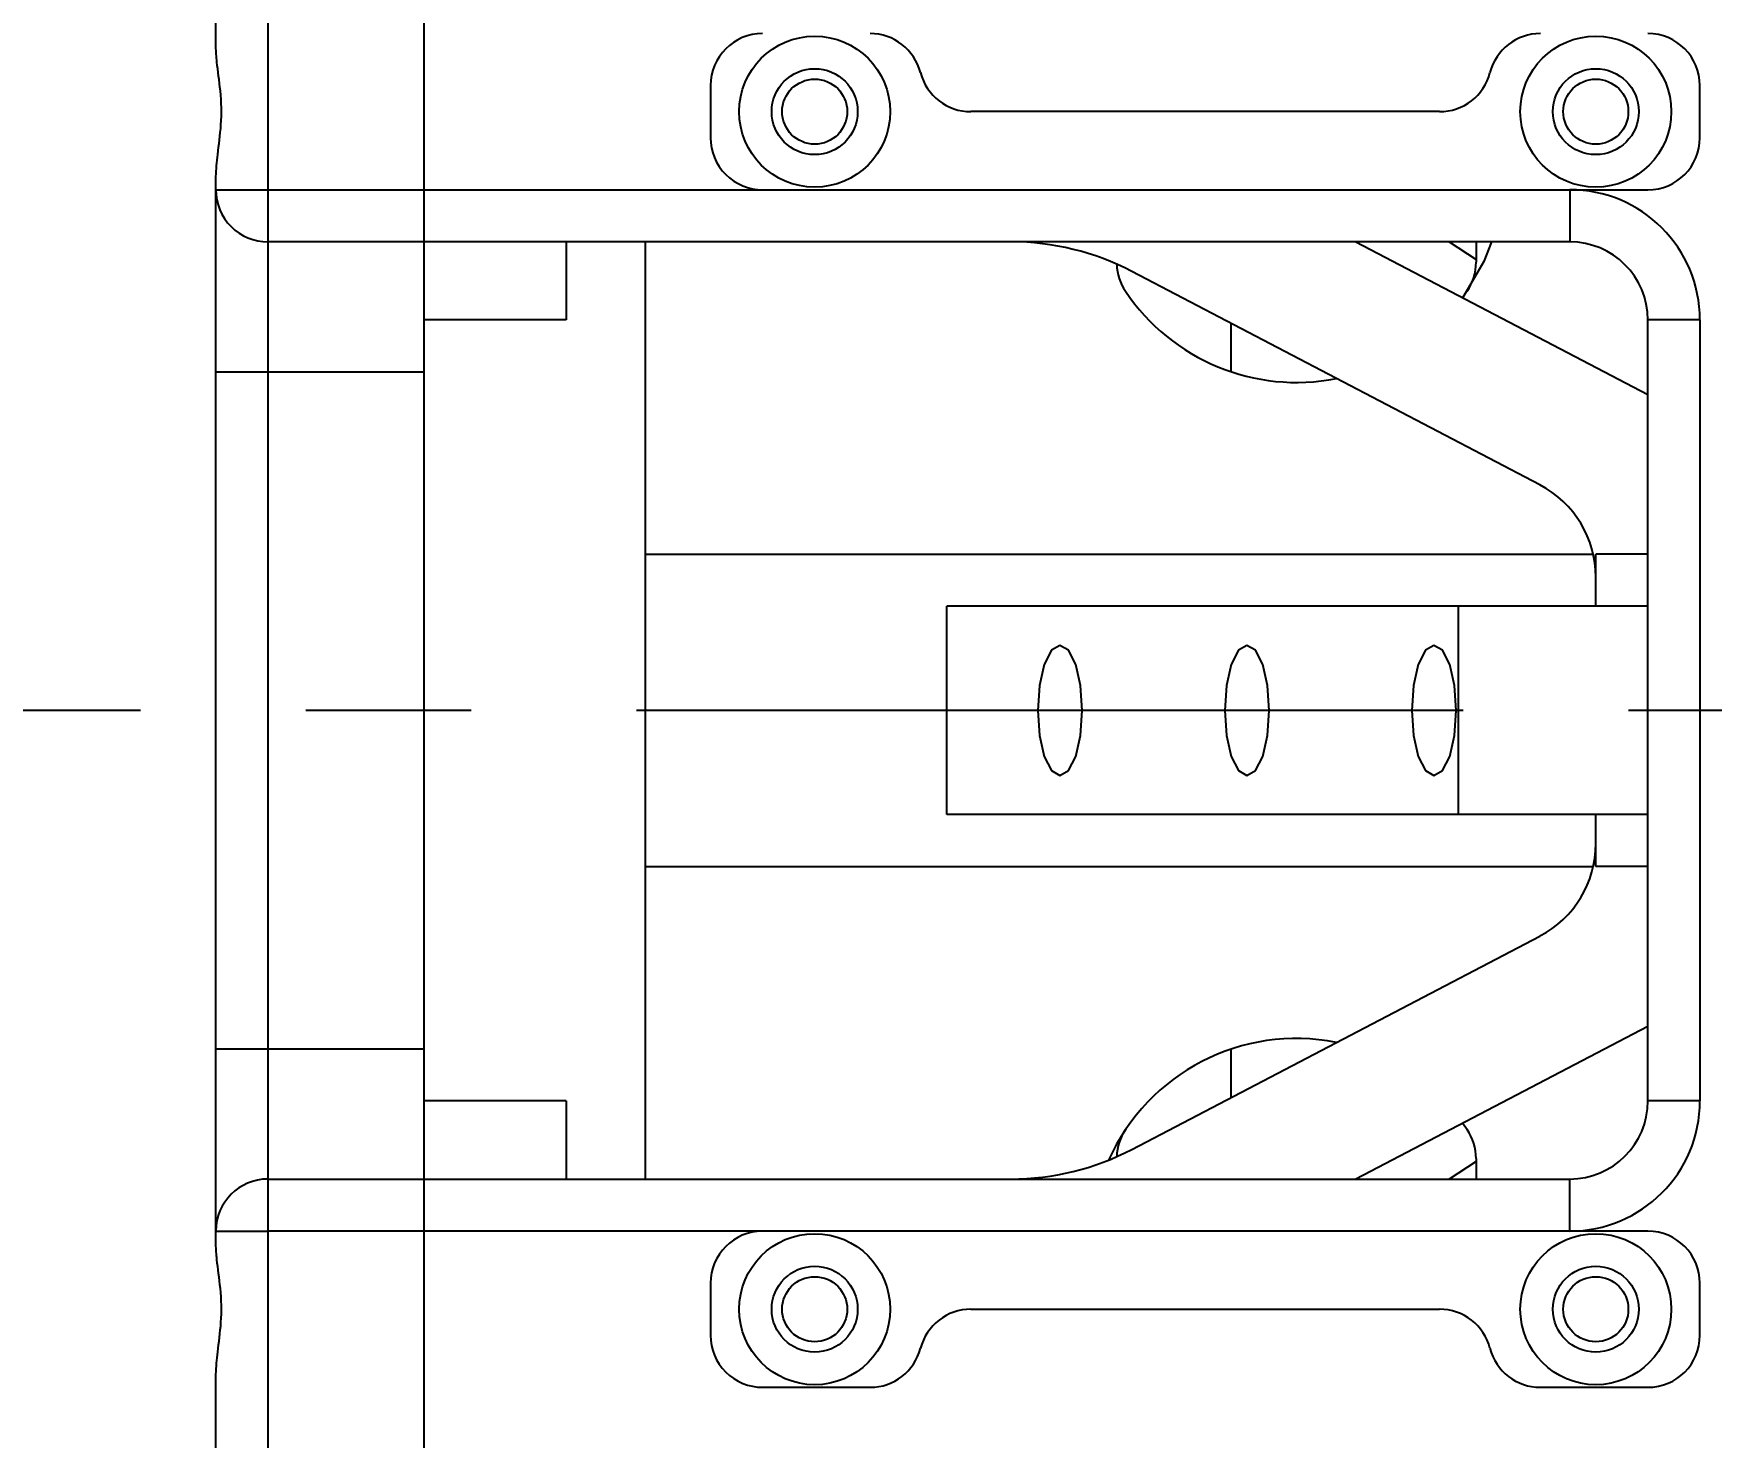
# Model space of a CAD drawing. Header units: millimetres. Extents: x 36 to 3196, y 27 to 5967.
# Drawn here: x 520.1 to 584.5, y 816 to 869.9 of the extents above; entities that cross this region are included whole.
import ezdxf

# ---------------------------------------------------------------- set-up
doc = ezdxf.new("R2010")
doc.units = ezdxf.units.MM
doc.linetypes.add('CENTER', pattern=[50.8, 31.75, -6.35, 6.35, -6.35])
doc.layers.add('02_Center Line', color=1, linetype='CENTER')
doc.layers.add('08_Dimension.Annotation', color=2, linetype='Continuous')
doc.styles.add('Coavis T-3.2 Style', font='MS PGothic.ttf', dxfattribs={"height": 3.2})
doc.styles.add('Coavis T-7.0 Style', font='MS PGothic.ttf', dxfattribs={"height": 7})
doc.dimstyles.new('Coavis D-Style', dxfattribs={"dimtxt": 3.2, "dimasz": 3.2, "dimexe": 2, "dimexo": 1, "dimgap": 0.8, "dimtad": 1, "dimtoh": 1, "dimdec": 3, "dimzin": 1, "dimdsep": 46, "dimtxsty": 'Coavis T-3.2 Style', "dimcen": 0, "dimclrd": 253, "dimclre": 253, "dimclrt": 2, "dimadec": 1, "dimazin": 0, "dimtp": 0.1, "dimtm": 0.1, "dimtfac": 0.71, "dimtdec": 3, "dimtmove": 0, "dimatfit": 3, "dimfxl": 1, "dimlwd": -1, "dimlwe": -1, "dimarcsym": 1})

# ---------------------------------------------------------------- blocks, each defined once
blk = doc.blocks.new('A$C32f45786')
at = {"color": 7, "linetype": 'Continuous', "lineweight": 25}
for p, q in [((125.5, 82), (123.5, 82)), ((132.5, 82), (162.5, 82)), ((132.5, 82), (132.5, 80)), ((162.5, 82), (162.5, 80)), ((171.5, 82), (169.5, 82)), ((127.5, 46), (127.5, 80)), ((129.5, 68.79), (135.362, 80)), ((162.5, 80), (132.5, 80)), ((141.5, 80), (141.5, 78)), ((143.5, 80), (143.5, 72.732)), ((151.5, 80), (151.5, 72.732)), ((153.5, 80), (153.5, 78)), ((159.638, 80), (165.5, 68.79)), ((167.5, 80), (167.5, 46)), ((173.5, 75.873), (173.5, 80)), ((143.5, 78), (141.5, 78)), ((153.5, 78), (151.5, 78)), ((141.5, 41.5), (141.5, 77.902)), ((153.5, 41.5), (153.5, 77.902)), ((127.5, 77), (129.5, 77)), ((129.5, 77), (129.5, 33)), ((165.5, 33), (165.5, 77)), ((167.5, 77), (165.5, 77)), ((138.836, 75.854), (130.639, 60.177)), ((164.361, 60.177), (156.164, 75.854)), ((129.5, 72.372), (130.179, 73.4)), ((129.5, 73.4), (130.286, 73.4)), ((163.356, 72.891), (163.6, 73.061)), ((164.714, 73.4), (165.5, 73.4)), ((164.821, 73.4), (165.5, 72.372)), ((151.5, 72.732), (143.5, 72.732)), ((143.5, 72.732), (143.5, 53.077)), ((151.5, 72.732), (151.5, 53.077)), ((124.5, 72), (124.5, 54)), ((170.5, 54), (170.5, 72)), ((134.494, 64), (132.638, 64)), ((162.362, 64), (160.506, 64)), ((151.5, 53.077), (143.5, 53.077)), ((173.5, 46), (173.5, 50.127)), ((123.5, 44), (125.5, 44)), ((169.5, 44), (171.5, 44)), ((165.5, 41.5), (129.5, 41.5)), ((129.5, 38.45), (132.5, 38.45)), ((162.5, 38.45), (165.5, 38.45)), ((127.5, 33), (97.5, 33)), ((129.5, 33), (127.5, 33)), ((127.5, 27), (127.5, 33)), ((129.5, 33), (129.5, 27)), ((134.5, 33), (129.5, 33)), ((134.5, 27), (134.5, 33)), ((160.5, 33), (134.5, 33)), ((160.5, 27), (160.5, 33)), ((165.5, 33), (160.5, 33)), ((167.5, 33), (165.5, 33)), ((165.5, 27), (165.5, 33)), ((197.5, 33), (167.5, 33)), ((167.5, 33), (167.5, 27)), ((97.5, 27), (127.5, 27)), ((127.5, 27), (129.5, 27)), ((127.5, 25), (127.5, 27)), ((129.5, 27), (134.5, 27)), ((134.5, 25), (134.5, 27)), ((134.5, 27), (160.5, 27)), ((160.5, 27), (165.5, 27)), ((160.5, 25), (160.5, 27)), ((165.5, 27), (167.5, 27)), ((167.5, 25), (167.5, 27)), ((167.5, 27), (197.5, 27)), ((122.008, 25), (112.5, 25)), ((127.5, 25), (126.992, 25)), ((134.5, 25), (127.5, 25)), ((160.5, 25), (134.5, 25)), ((167.5, 25), (160.5, 25)), ((168.008, 25), (167.5, 25)), ((184.431, 25), (172.992, 25))]:
    blk.add_line(p, q, dxfattribs=at)
at = {"color": 1, "linetype": 'Continuous', "lineweight": 25}
for p, q in [((127.5, 33), (127.5, 46)), ((167.5, 46), (167.5, 33)), ((132.5, 38.45), (132.5, 33)), ((162.5, 38.45), (162.5, 33))]:
    blk.add_line(p, q, dxfattribs=at)
at = {"color": 7, "linetype": 'Continuous', "lineweight": 25, "flags": 128}
for points in [[(129.5, 73.994), (130.258, 73.697), (131.644, 72.891)], [(147.5, 70.931), (148.457, 70.996), (149.268, 71.181), (149.81, 71.459), (150, 71.786), (149.81, 72.113), (149.268, 72.39), (148.457, 72.576), (147.5, 72.641), (146.543, 72.576), (145.732, 72.39), (145.19, 72.113), (145, 71.786), (145.19, 71.459), (145.732, 71.181), (146.543, 70.996), (147.5, 70.931)], [(147.5, 63.748), (148.457, 63.813), (149.268, 63.999), (149.81, 64.276), (150, 64.603), (149.81, 64.931), (149.268, 65.208), (148.457, 65.393), (147.5, 65.458), (146.543, 65.393), (145.732, 65.208), (145.19, 64.931), (145, 64.603), (145.19, 64.276), (145.732, 63.999), (146.543, 63.813), (147.5, 63.748)], [(147.5, 56.566), (148.457, 56.631), (149.268, 56.816), (149.81, 57.094), (150, 57.421), (149.81, 57.748), (149.268, 58.025), (148.457, 58.211), (147.5, 58.276), (146.543, 58.211), (145.732, 58.025), (145.19, 57.748), (145, 57.421), (145.19, 57.094), (145.732, 56.816), (146.543, 56.631), (147.5, 56.566)]]:
    blk.add_lwpolyline(points, dxfattribs=at)
at = {"color": 7, "linetype": 'Continuous', "lineweight": 25}
for centre, radius in [((124.5, 78), 2.9), ((170.5, 78), 2.9), ((124.5, 78), 1.65), ((170.5, 78), 1.65), ((124.5, 78), 1.25), ((170.5, 78), 1.25), ((124.5, 48), 2.9), ((170.5, 48), 2.9), ((124.5, 48), 1.65), ((170.5, 48), 1.65), ((124.5, 48), 1.25), ((170.5, 48), 1.25)]:
    blk.add_circle(centre, radius, dxfattribs=at)
for centre, radius, start, end in [((123.5, 80), 2, 90, 180), ((125.5, 80), 2, 0, 90), ((132.5, 77), 5, 90, 180), ((162.5, 77), 5, 0, 90), ((169.5, 80), 2, 90, 180), ((171.5, 80), 2, 0, 90), ((132.5, 77), 3, 90, 180), ((162.5, 77), 3, 0, 90), ((142.381, 74), 4, 90, 152.393), ((152.619, 74), 4, 27.607, 90), ((123.5, 75.873), 2, 180, 255.52249), ((171.5, 75.873), 2, 284.47751, 0), ((122.5, 72), 2, 0, 75.52249), ((172.5, 72), 2, 104.47751, 180), ((130.286, 71.4), 2, 56.15101, 90), ((164.714, 71.4), 2, 90, 123.84899), ((127, 66.5), 7.9, 303.84899, 11.22152), ((168, 66.5), 7.9, 168.77848, 245.87944), ((139.5, 55.543), 10, 152.393, 180), ((130.286, 61.6), 2, 272.12503, 303.84899), ((164.714, 61.6), 2, 236.15101, 267.87497), ((155.5, 55.543), 10, 0, 27.607), ((122.5, 54), 2, 284.47751, 0), ((172.5, 54), 2, 180, 255.52249), ((123.5, 50.127), 2, 104.47751, 180), ((171.5, 50.127), 2, 0, 75.52249), ((123.5, 46), 2, 180, 270), ((125.5, 46), 2, 270, 0), ((169.5, 46), 2, 180, 270), ((171.5, 46), 2, 270, 0), ((127.5, 27), 2, 270, 0), ((167.5, 27), 2, 180, 270)]:
    blk.add_arc(centre, radius, start, end, dxfattribs=at)
for points in [[(126.992, 25), (126.716, 25.02), (126.115, 25.064), (124.974, 25.236), (123.725, 25.206), (122.71, 25.038), (122.199, 25.01), (122.008, 25)], [(172.992, 25), (172.716, 25.02), (172.115, 25.064), (170.974, 25.236), (169.725, 25.206), (168.71, 25.038), (168.199, 25.01), (168.008, 25)]]:
    blk.add_open_spline(points, degree=3, knots=[0, 0, 0, 0, 0.1870559, 0.4073293, 0.6479134, 0.8680158, 1, 1, 1, 1], dxfattribs=at)
blk = doc.blocks.new('*D46')
at = {"layer": '08_Dimension.Annotation', "color": 253, "linetype": 'ByBlock', "transparency": 16777216}
blk.add_line((515.378, 1055.494), (491.144, 1097.468), dxfattribs=at)
blk.add_arc((585.573, 933.913), 186.857, 90.98123, 119.01877, dxfattribs=at)
at = {"layer": '08_Dimension.Annotation', "color": 253, "transparency": 16777216}
for points in [[(582.368, 1121.276), (582.377, 1120.209), (585.573, 1120.77)], [(495.192, 1096.848), (494.666, 1097.776), (492.144, 1095.736)]]:
    blk.add_solid(points, dxfattribs=at)
at = {"layer": 'Defpoints', "color": 0, "transparency": 16777216}
for p in [(585.573, 1146.601), (521.664, 1109.501), (515.878, 1054.628), (585.573, 933.913), (585.573, 495.628)]:
    blk.add_point(p, dxfattribs=at)
at = {"layer": '08_Dimension.Annotation', "color": 2, "transparency": 16777216, "insert": (545.238, 1120.766), "char_height": 7, "attachment_point": 5, "rotation": 12.181, "style": 'Coavis T-7.0 Style'}
blk.add_mtext('{\\C5;30.0°}', dxfattribs=at)
blk = doc.blocks.new('*D49')
at = {"layer": '08_Dimension.Annotation', "color": 253, "linetype": 'ByBlock', "transparency": 16777216}
blk.add_arc((585.573, 638.71), 49.491, 47.7053, 86.2947, dxfattribs=at)
at = {"layer": '08_Dimension.Annotation', "color": 253, "transparency": 16777216}
for points in [[(588.754, 687.565), (588.788, 688.631), (585.573, 688.201)], [(619.249, 675.701), (618.506, 674.936), (621.173, 673.089)]]:
    blk.add_solid(points, dxfattribs=at)
at = {"layer": 'Defpoints', "color": 0, "transparency": 16777216}
for p in [(585.573, 1146.601), (842.111, 886.447), (610.815, 681.28), (515.748, 571.282), (585.573, 495.628)]:
    blk.add_point(p, dxfattribs=at)
at = {"layer": '08_Dimension.Annotation', "color": 2, "transparency": 16777216, "insert": (606.59, 688.225), "char_height": 7, "attachment_point": 5, "rotation": 337, "style": 'Coavis T-7.0 Style'}
blk.add_mtext('{\\C5;46.0°}', dxfattribs=at)

msp = doc.modelspace()

# ---------------------------------------------------------------- linework, layer by layer
at = {"layer": '02_Center Line'}
msp.add_line((1997.3785, 843.9131), (397.4854, 843.9131), dxfattribs=at)

# ---------------------------------------------------------------- block references
at = {"layer": '08_Dimension.Annotation', "rotation": 270}
msp.add_blockref('A$C32f45786', (502.0725, 991.4131), dxfattribs=at)

# ---------------------------------------------------------------- dimensions: what is measured, and where the dimension line sits
at = {"layer": '08_Dimension.Annotation'}
dim = msp.add_angular_dim_2l(base=(521.6637, 1109.5012), line1=((585.5725, 933.9131), (515.8775, 1054.6284)), line2=((585.5725, 1146.601), (585.5725, 495.6283)), text='{\\C5;<>}', dimstyle='Coavis D-Style', override={"dimtxsty": 'Coavis T-7.0 Style', "dimfxl": 0.6}, dxfattribs=at)
dim.commit()
dim.dimension.update_dxf_attribs({"geometry": '*D46', "text_midpoint": (546.1456, 1116.5631), "dimtype": 162})
dim = msp.add_angular_dim_2l(base=(610.8149, 681.2797), line1=((585.5725, 1146.601), (585.5725, 495.6283)), line2=((515.7484, 571.2819), (842.1113, 886.4469)), text='{\\C5;<>}', dimstyle='Coavis D-Style', override={"dimtxsty": 'Coavis T-7.0 Style', "dimfxl": 0.6}, dxfattribs=at)
dim.commit()
dim.dimension.update_dxf_attribs({"geometry": '*D49', "text_midpoint": (606.5903, 688.2249)})

doc.saveas('drawing.dxf')
